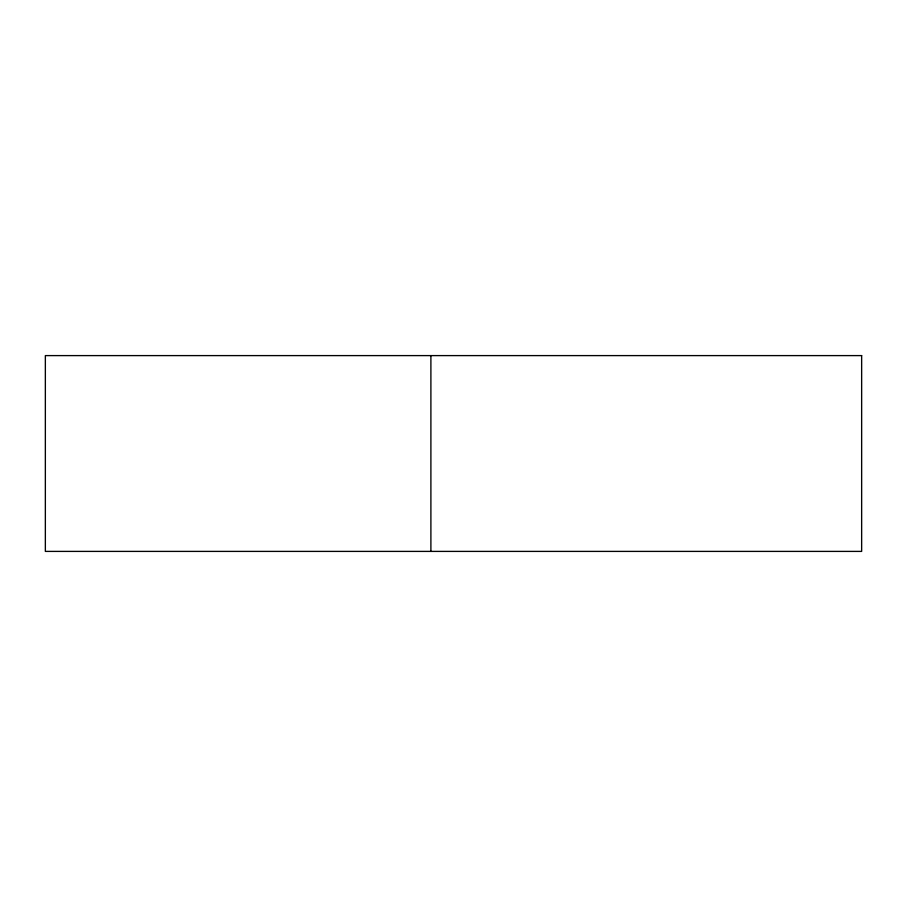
<?xml version="1.0" encoding="UTF-8"?>
<svg xmlns="http://www.w3.org/2000/svg" width="907" height="907" viewBox="0 0 907 907"><rect width="100%" height="100%" fill="white"/><g stroke="black" fill="none" stroke-linecap="round" stroke-linejoin="round"><path stroke-width="1.36" d="M430.893 355.601L430.893 551.399M861.65 355.601L45.35 355.601L45.35 551.399L861.65 551.399L861.65 355.601"/></g></svg>
